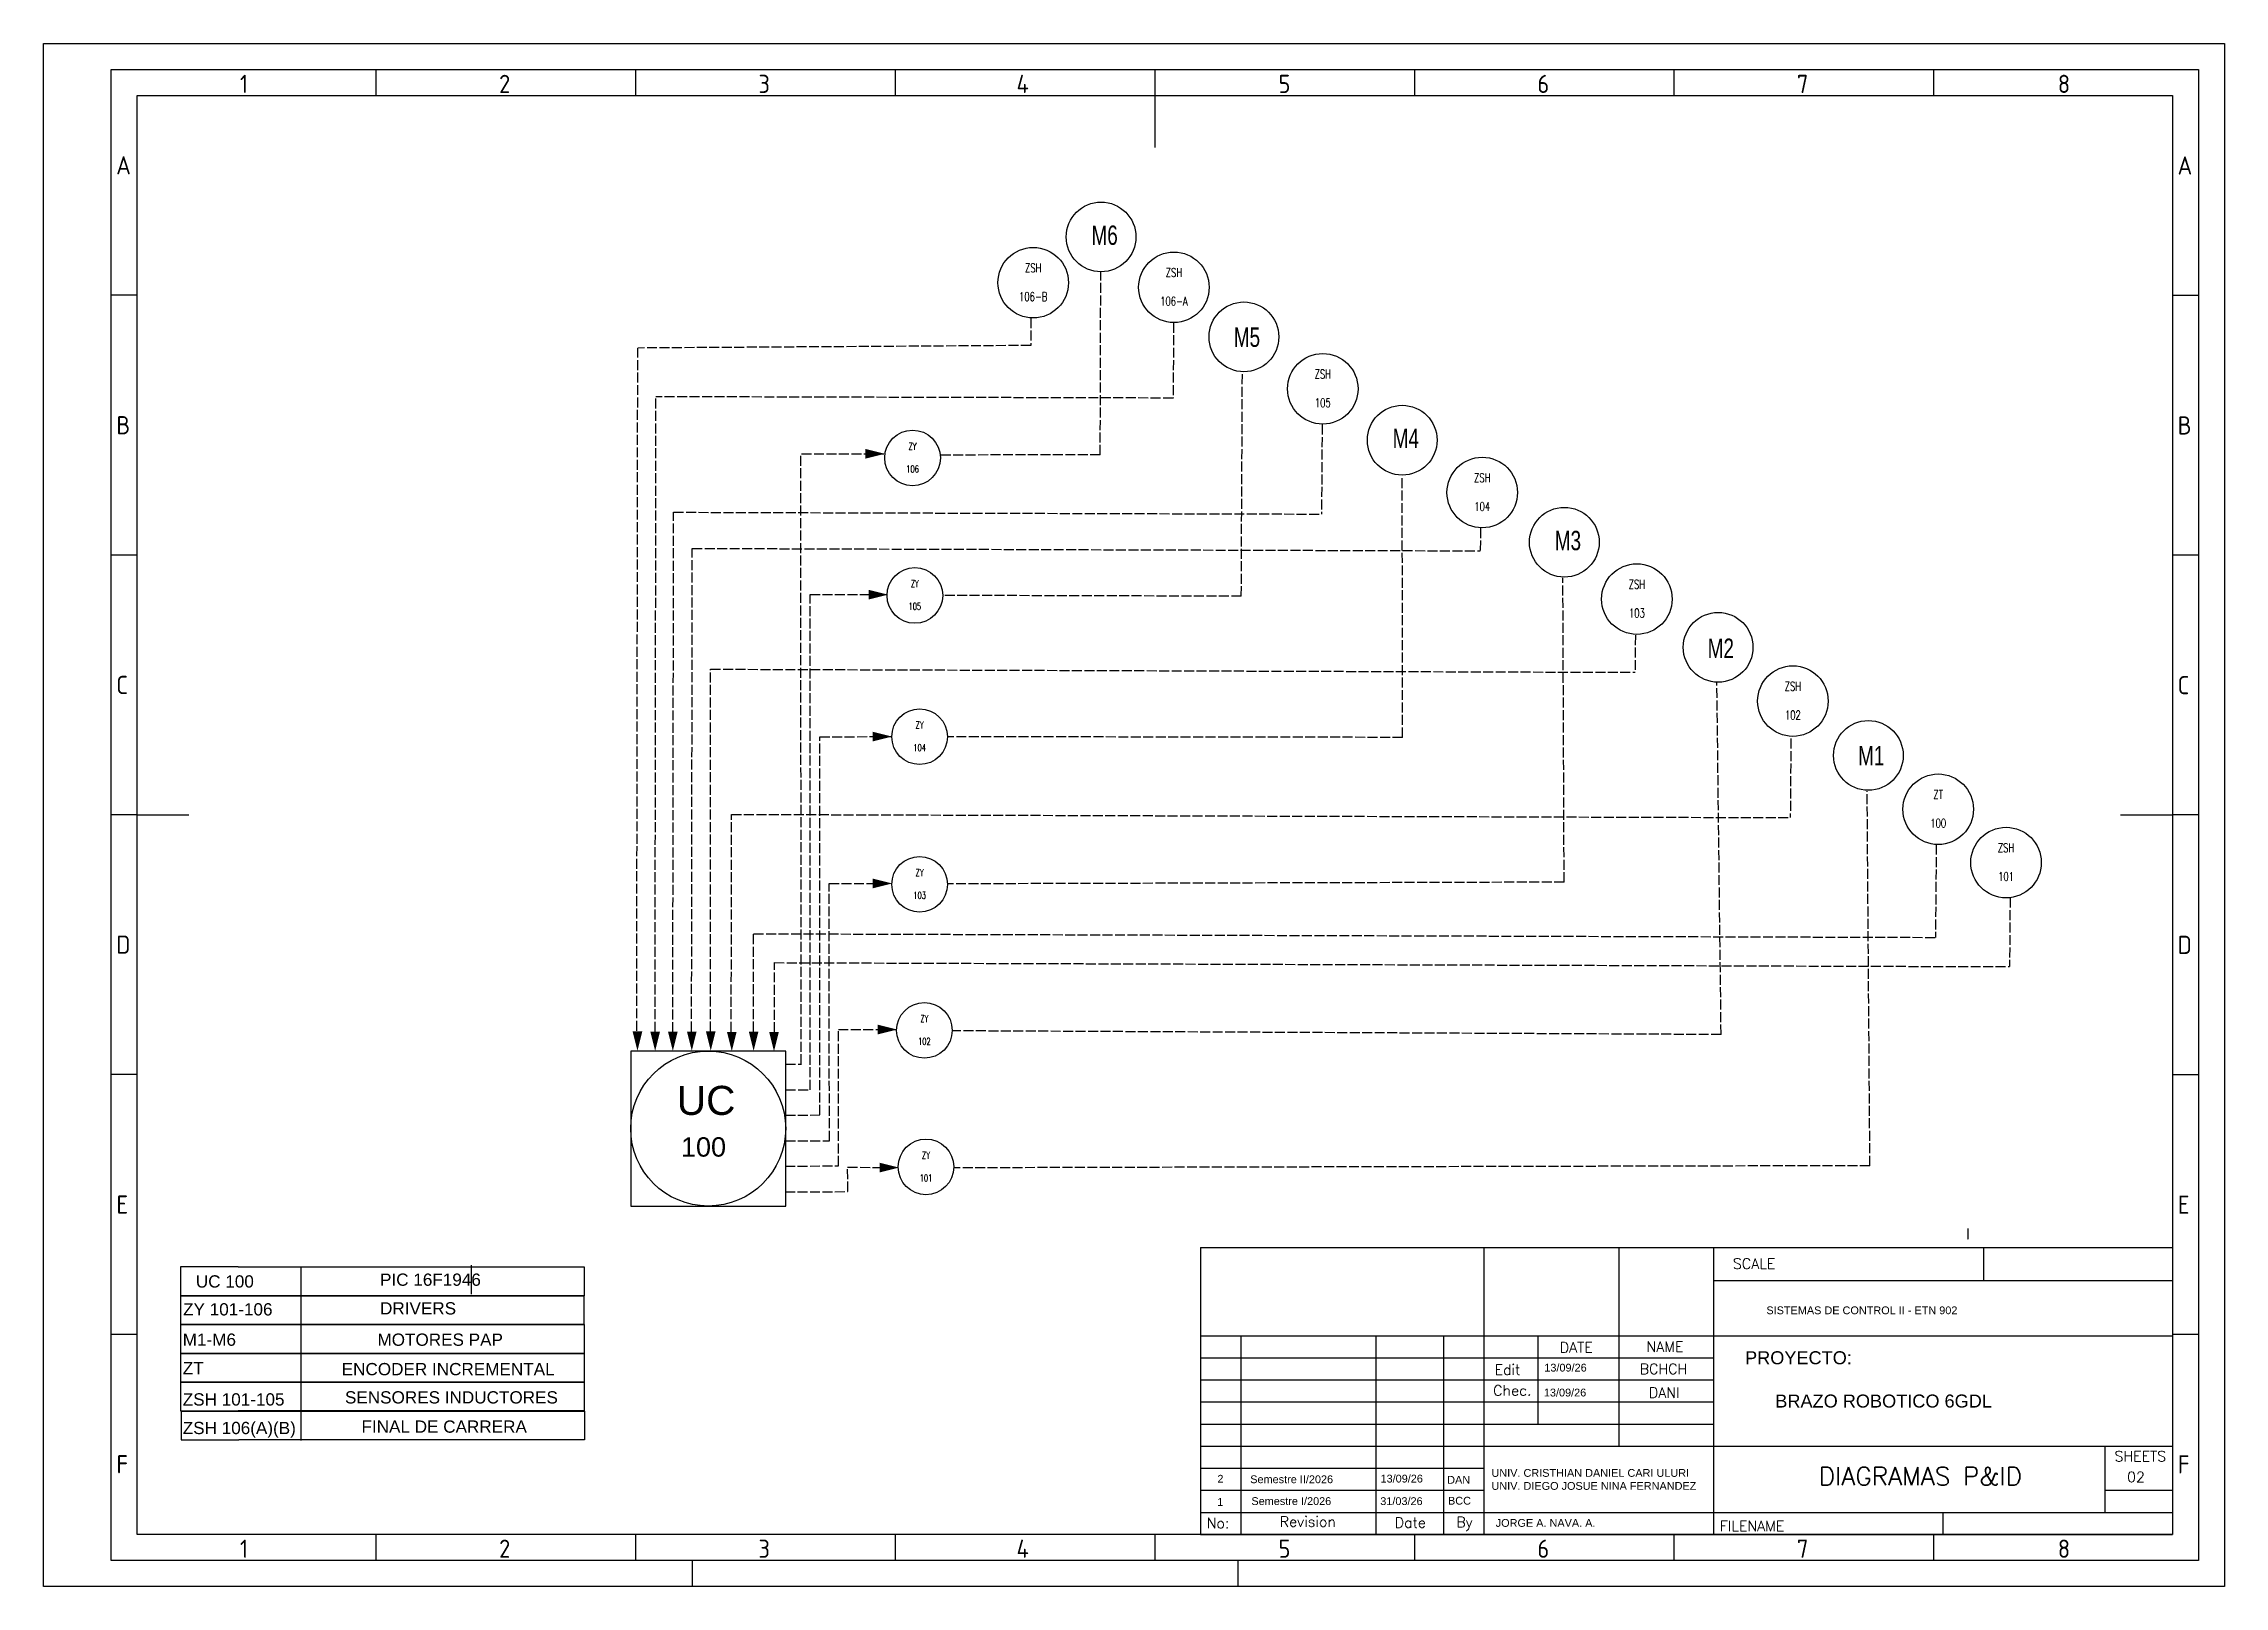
# Model space of a CAD drawing. Header units: millimetres. Extents: x 98504 to 728495, y 109635 to 555128.
import ezdxf
from ezdxf.enums import TextEntityAlignment as Align

# ---------------------------------------------------------------- set-up
doc = ezdxf.new("R2010")
doc.units = ezdxf.units.MM
doc.header["$LTSCALE"] = 0.8
doc.linetypes.add('ACAD_ISO02W100', pattern=[15, 12, -3])
for name, color, linetype in [('025', 1, 'Continuous'), ('035', 5, 'Continuous'), ('07', 7, 'Continuous'), ('SYMS', 7, 'Continuous'), ('TAGS', 4, 'Continuous')]:
    doc.layers.add(name, color=color, linetype=linetype)
doc.layers.add('Capa1', color=7, linetype='ACAD_ISO02W100', true_color=0x07edea)
doc.layers.add('Capa3', color=7, linetype='ACAD_ISO02W100', true_color=0x42f722)
doc.layers.add('Capa2', color=7, linetype='Continuous', lineweight=25, true_color=0xc2ced6)
doc.styles.add('ISO Proportional', font='isocp.shx')
doc.styles.get("Standard").update_dxf_attribs({"font": 'arial.ttf'})
doc.styles.add('WD', font='romans.shx')

# ---------------------------------------------------------------- blocks, each defined once
blk = doc.blocks.new('IEC_border_a3')
at = {"layer": '035'}
for p, q in [((64, 292), (64, 287)), ((114, 292), (114, 287)), ((164, 292), (164, 287)), ((214, 292), (214, 287)), ((264, 292), (264, 287)), ((314, 292), (314, 287)), ((364, 292), (364, 287)), ((17.97, 248.58), (12.98, 248.58)), ((414.97, 248.54), (409.98, 248.54)), ((17.98, 198.54), (13, 198.54)), ((414.98, 198.5), (410, 198.5)), ((17.98, 148.54), (13, 148.54)), ((414.98, 148.5), (410, 148.5)), ((17.98, 98.54), (13, 98.54)), ((414.98, 98.5), (410, 98.5)), ((18, 48.5), (13.02, 48.5)), ((415, 48.46), (410.02, 48.46)), ((64, 10), (64, 5)), ((114, 10), (114, 5)), ((164, 10), (164, 5)), ((214, 10), (214, 5)), ((264, 10), (264, 5)), ((314, 10), (314, 5)), ((364, 10), (364, 5)), ((125, 0), (125, 5)), ((230, 5), (230, 0))]:
    blk.add_line(p, q, dxfattribs=at)
for points in [[(0, 297), (420, 297), (420, 0), (0, 0)], [(18, 287), (410, 287), (410, 10), (18, 10)]]:
    blk.add_lwpolyline(points, close=True, dxfattribs=at)
at = {"layer": '07'}
for p, q in [((214, 287), (214, 277)), ((18, 148.5), (28, 148.5)), ((400, 148.5), (410, 148.5))]:
    blk.add_line(p, q, dxfattribs=at)
blk.add_lwpolyline([(13, 292), (415, 292), (415, 5), (13, 5)], close=True, dxfattribs=at)
at = {"layer": '035', "style": 'ISO Proportional'}
for s, p in [('1', (37.81, 287.5)), ('2', (87.73, 287.5)), ('3', (137.68, 287.5)), ('4', (187.38, 287.5)), ('5', (237.84, 287.5)), ('6', (287.69, 287.5)), ('7', (337.67, 287.5)), ('8', (387.92, 287.5)), ('A', (13.98, 271.83)), ('A', (410.98, 271.79)), ('B', (14, 221.79)), ('B', (411, 221.75)), ('C', (14, 171.79)), ('C', (411, 171.75)), ('D', (14, 121.79)), ('D', (411, 121.75)), ('E', (14.02, 71.75)), ('E', (411.02, 71.72)), ('F', (14.02, 21.75)), ('F', (411.02, 21.72)), ('1', (37.81, 5.5)), ('2', (87.73, 5.5)), ('3', (137.68, 5.5)), ('4', (187.38, 5.5)), ('5', (237.84, 5.5)), ('6', (287.69, 5.5)), ('7', (337.67, 5.5)), ('8', (387.92, 5.5))]:
    blk.add_text(s, height=3.5, dxfattribs=at).set_placement(p)
blk = doc.blocks.new('IEC_tblock_a3')
at = {"layer": '035'}
for p, q in [((-106.6, 55.25), (-106.6, 17)), ((-36.4, 55.25), (-36.4, 48.88)), ((-88.4, 48.88), (0, 48.88)), ((-179.4, 38.25), (-179.4, 0)), ((-153.4, 38.25), (-153.4, 0)), ((-140.4, 38.25), (-140.4, 0)), ((-122.2, 38.25), (-122.2, 21.25)), ((-187.2, 34), (-88.4, 34)), ((-187.2, 29.75), (-88.4, 29.75)), ((-187.2, 25.5), (-88.4, 25.5)), ((-187.2, 21.25), (-88.4, 21.25)), ((-187.2, 17), (-132.6, 17)), ((-187.2, 12.75), (-132.6, 12.75)), ((-187.2, 8.5), (-132.6, 8.5)), ((-13, 8.5), (0, 8.5)), ((-187.2, 4.25), (0, 4.25)), ((-44.2, 4.25), (-44.2, 0))]:
    blk.add_line(p, q, dxfattribs=at)
at = {"layer": '07'}
for p, q in [((-187.2, 55.25), (-187.2, 0)), ((-187.2, 55.25), (0, 55.25)), ((-132.6, 55.25), (-132.6, 0)), ((-88.4, 55.25), (-88.4, 0)), ((0, 55.25), (0, 0)), ((-187.2, 38.25), (0, 38.25)), ((-132.6, 17), (0, 17)), ((-13, 17), (-13, 4.25)), ((-187.2, 0), (0, 0))]:
    blk.add_line(p, q, dxfattribs=at)
at = {"style": 'WD'}
for tag, p in [('SCALE', (-69.88, 51.07)), ('SH', (-8.74, 10.06)), ('FILENAME', (-68.15, 0.8))]:
    blk.add_attdef(tag, p, '', height=2, dxfattribs=at)
for tag, height, p in [('PROJDESC', 5, (-45.9, 29.2)), ('EDDATE', 2, (-114.97, 30.8)), ('EDBY', 2, (-98.02, 30.86)), ('CKDATE', 2, (-114.85, 26.58)), ('CKBY', 2, (-97.88, 26.3)), ('DWGDESC', 5, (-44.85, 19.72)), ('DWGNO', 3.5, (-48.54, 9.46))]:
    blk.add_attdef(tag, text='', height=height, dxfattribs=at).set_placement(p, align=Align.CENTER)
at = {"style": 'WD', "flags": 1}
blk.add_attdef('WD_TB', (-120.95, 11.91), '', height=2, dxfattribs=at)
at = {"layer": '025', "style": 'WD'}
for s, p in [('SCALE', (-80.57, 51.13)), ('NAME', (-97.74, 35.14)), ('No:', (-183.81, 1.19)), ('Revision', (-166.53, 1.47)), ('Date', (-146.79, 1.28)), ('By', (-136.33, 1.37))]:
    blk.add_text(s, height=2, dxfattribs=at).set_placement(p, align=Align.CENTER)
for s, p in [('DATE', (-118, 35)), ('Edit', (-130.55, 30.72)), ('Chec.', (-130.82, 26.72)), ('SHEETS', (-11.17, 14.05)), ('FILENAME', (-87.18, 0.61))]:
    blk.add_text(s, height=2, dxfattribs=at).set_placement(p)
blk = doc.blocks.new('HIN1_FIELD_MOUNT')
at = {"ltscale": 3.2258}
blk.add_circle((0, 0), 0.5, dxfattribs=at)
at = {"style": 'WD', "width": 0.7}
for tag, height, p in [('INST', 0.125, (-0.454, 0.471)), ('LOC', 0.125, (-0.454, 0.309)), ('TERM01', 0.0625, (-0.524, 0.018))]:
    blk.add_attdef(tag, text='', height=height, dxfattribs=at).set_placement(p, align=Align.RIGHT)
for tag, p, height in [('X2TERM04', (0, 0.5), 0.005), ('TERM04', (0.021, 0.531), 0.0625), ('X4TERM01', (-0.5, 0), 0.005), ('X1TERM03', (0.5, 0), 0.005), ('TERM03', (0.522, 0.018), 0.0625), ('RATING1', (0.513, -0.159), 0.125), ('DESC1', (0.513, -0.318), 0.125), ('X8TERM02', (0, -0.5), 0.005), ('TERM02', (0.023, -0.581), 0.0625), ('DESC2', (0.513, -0.508), 0.125), ('DESC3', (0.513, -0.688), 0.125), ('WDTAGALT', (0.513, -0.863), 0.125)]:
    blk.add_attdef(tag, p, '', height=height, dxfattribs=at)
blk.add_attdef('XREF', text='', height=0.0625, rotation=0.0625, dxfattribs=at).set_placement((0.546, 0.412), align=Align.TOP_CENTER)
for tag, p in [('TAG1_PART1', (0, 0.147)), ('TAG1_PART2', (0, -0.26))]:
    blk.add_attdef(tag, text='', height=0.125, dxfattribs=at).set_placement(p, align=Align.CENTER)
at = {"style": 'WD', "width": 0.7, "flags": 1}
for tag, p in [('WDTYPE', (-0.535, -0.17)), ('CAT', (-0.546, -0.253)), ('MFG', (-0.544, -0.28)), ('FAMILY', (-0.537, -0.223)), ('ASSYCODE', (-0.525, -0.306))]:
    blk.add_attdef(tag, text='', height=0.01, dxfattribs=at).set_placement(p, align=Align.CENTER)

msp = doc.modelspace()

# ---------------------------------------------------------------- linework, layer by layer
at = {"color": 4, "linetype": 'ACAD_ISO02W100', "ltscale": 300}
for p, q in [((383656, 475851), (383693, 467962)), ((424945, 474527), (424794, 452776)), ((269848, 270069), (270143, 467229)), ((383693, 467962), (270143, 467229)), ((275141, 269785), (275404, 453158)), ((424794, 452776), (275404, 453158)), ((467842, 445106), (467669, 419272)), ((280265, 269724), (280492, 419804)), ((513576, 415217), (513542, 408658)), ((285694, 269907), (285899, 409368)), ((558332, 384335), (558239, 373583)), ((291123, 269846), (291182, 374487)), ((603262, 354429), (603091, 331625)), ((297163, 269785), (297214, 332565)), ((645247, 323843), (645021, 297040)), ((666588, 308522), (666420, 288585)), ((303568, 269846), (303618, 298099)), ((309607, 269663), (309606, 289742))]:
    msp.add_line(p, q, dxfattribs=at)
for p, q in [((154743, 201884), (138087, 201884)), ((138087, 201884), (138087, 193556)), ((154743, 201884), (254679, 201884)), ((154743, 201884), (188055, 201884)), ((172951, 193559), (172951, 201887)), ((188055, 201884), (221367, 201884)), ((222141, 194030), (222141, 202359)), ((254679, 201884), (254679, 193556)), ((138087, 193556), (154743, 193556)), ((154743, 193556), (138087, 193556)), ((138087, 193556), (138087, 185228)), ((254679, 193556), (138087, 193556)), ((254679, 193556), (154743, 193556)), ((154743, 193556), (254679, 193556)), ((164168, 193556), (197480, 193556)), ((172893, 185290), (172893, 193618)), ((188055, 193556), (221367, 193556)), ((254679, 185228), (254679, 193556)), ((138087, 185228), (154743, 185228)), ((154743, 185228), (138087, 185228)), ((138087, 185228), (138087, 176900)), ((254679, 185228), (154743, 185228)), ((154743, 185228), (254679, 185228)), ((154743, 185228), (188055, 185228)), ((172884, 176871), (172884, 185199)), ((188055, 185228), (221367, 185228)), ((254679, 185228), (254679, 176900)), ((138087, 176900), (154743, 176900)), ((138087, 176900), (154743, 176900)), ((154743, 176900), (138087, 176900)), ((138087, 176900), (138087, 168572)), ((254679, 176900), (154743, 176900)), ((254679, 176900), (154743, 176900)), ((154743, 176900), (254679, 176900)), ((154743, 176900), (188055, 176900)), ((172910, 168549), (172910, 176877)), ((188055, 176900), (221367, 176900)), ((254679, 176900), (254679, 168572)), ((138068, 168609), (154724, 168609)), ((138068, 168609), (154724, 168609)), ((154724, 168609), (138068, 168609)), ((138068, 168609), (138068, 160281)), ((138087, 168572), (154743, 168572)), ((254660, 168609), (154724, 168609)), ((254660, 168609), (154724, 168609)), ((154724, 168609), (254660, 168609)), ((154724, 168609), (188036, 168609)), ((254679, 168572), (154743, 168572)), ((172906, 160208), (172906, 168536)), ((188036, 168609), (221348, 168609)), ((254660, 168609), (254660, 160281)), ((138068, 160281), (154724, 160281)), ((138201, 160243), (154857, 160243)), ((138201, 160243), (154857, 160243)), ((154857, 160243), (138201, 160243)), ((138201, 160243), (138201, 151915)), ((138220, 160205), (154876, 160205)), ((254660, 160281), (154724, 160281)), ((254794, 160243), (154857, 160243)), ((254794, 160243), (154857, 160243)), ((154857, 160243), (254794, 160243)), ((154857, 160243), (188170, 160243)), ((254812, 160205), (154876, 160205)), ((172947, 151709), (172947, 160037)), ((188170, 160243), (221482, 160243)), ((254794, 160243), (254794, 151915)), ((138201, 151915), (154857, 151915)), ((254794, 151915), (154857, 151915))]:
    msp.add_line(p, q)
at = {"layer": 'Capa1', "ltscale": 300}
for p, q in [((280492, 419804), (467669, 419272)), ((285899, 409368), (513542, 408658))]:
    msp.add_line(p, q, dxfattribs=at)
at = {"layer": 'Capa1', "linetype": 'ACAD_ISO02W100', "ltscale": 300}
for p, q in [((291182, 374487), (558239, 373583)), ((297214, 332565), (603091, 331625)), ((303618, 298099), (645021, 297040)), ((309606, 289742), (666420, 288585))]:
    msp.add_line(p, q, dxfattribs=at)
at = {"layer": 'Capa1'}
for points in [[(270067, 269869, 2797, 0, 0), (270067, 264275, 0, 0, 0)], [(275168, 269815, 2797, 0, 0), (275168, 264220, 0, 0, 0)], [(280273, 269813, 2797, 0, 0), (280273, 264218, 0, 0, 0)], [(285747, 269862, 2797, 0, 0), (285747, 264267, 0, 0, 0)], [(291236, 269926, 2797, 0, 0), (291236, 264331, 0, 0, 0)], [(297307, 269759, 2797, 0, 0), (297307, 264164, 0, 0, 0)], [(303613, 269862, 2797, 0, 0), (303613, 264267, 0, 0, 0)], [(309504, 269717, 2797, 0, 0), (309504, 264122, 0, 0, 0)]]:
    msp.add_lwpolyline(points, format="xyseb", dxfattribs=at)
at = {"layer": 'Capa2'}
for p, q in [((312872, 264220), (268113, 264220)), ((268113, 264220), (268113, 219461)), ((312872, 241840), (312872, 264220)), ((312872, 219461), (312872, 241840)), ((268113, 219461), (312872, 219461))]:
    msp.add_line(p, q, dxfattribs=at)
for centre, radius in [((403978, 499310), 10071), ((445249, 470454), 10071), ((490981, 440618), 10071), ((537820, 411145), 10071), ((582248, 380805), 10071), ((625644, 349580), 10071), ((290493, 241840), 22380)]:
    msp.add_circle(centre, radius, dxfattribs=at)
at = {"layer": 'Capa3', "color": 1, "ltscale": 300}
for p, q in [((403744, 436354), (403901, 489269)), ((444498, 395553), (444811, 460169)), ((317341, 260434), (317258, 436472)), ((317457, 436678), (341277, 436678)), ((403744, 436354), (357535, 436332)), ((491056, 354794), (491000, 430375)), ((537758, 312990), (537403, 400909)), ((319916, 396037), (342182, 396010)), ((319996, 253036), (319916, 396037)), ((444498, 395553), (358236, 395777)), ((583109, 268978), (581888, 370572)), ((322704, 354979), (343312, 355022)), ((322762, 245760), (322704, 354979)), ((491056, 354794), (359606, 354965)), ((626098, 231111), (625295, 339277)), ((325417, 312636), (343388, 312616)), ((325505, 238325), (325417, 312636)), ((537758, 312990), (359574, 312487)), ((328094, 270405), (344811, 270430)), ((328146, 231047), (328094, 270405)), ((583109, 268978), (361009, 270057)), ((312854, 260448), (317420, 260444)), ((312854, 253009), (319996, 253036)), ((312785, 245722), (322762, 245760)), ((312785, 238282), (325505, 238325)), ((312706, 231001), (328146, 231047)), ((330766, 230664), (345333, 230568)), ((330815, 223621), (330766, 230664)), ((626098, 231111), (361425, 230494)), ((312706, 223561), (330815, 223621))]:
    msp.add_line(p, q, dxfattribs=at)
at = {"layer": 'Capa3', "color": 1, "ltscale": 0.1}
msp.add_line((654373, 213020), (654373, 209780), dxfattribs=at)
for points in [[(335930, 436678, 2797, 0, 0), (341525, 436678, 0, 0, 0)], [(336834, 396010, 2797, 0, 0), (342429, 396010, 0, 0, 0)], [(337965, 355022, 2797, 0, 0), (343560, 355022, 0, 0, 0)], [(338040, 312616, 2797, 0, 0), (343635, 312616, 0, 0, 0)], [(339464, 270430, 2797, 0, 0), (345059, 270430, 0, 0, 0)], [(339986, 230568, 2797, 0, 0), (345581, 230568, 0, 0, 0)]]:
    msp.add_lwpolyline(points, format="xyseb", dxfattribs=at)

# ---------------------------------------------------------------- block references
at = {"xscale": 1499.976974705828, "yscale": 1499.976974705828, "zscale": 1499.976974705828}
msp.add_blockref('IEC_border_a3', (98504, 109635), dxfattribs=at)
ref = msp.add_blockref('IEC_tblock_a3', (713495, 124635), dxfattribs=dict(xscale=1499.976974705828, yscale=1499.976974705828, zscale=1499.976974705828))
ref.add_attrib('EDBY', 'BCHCH', dxfattribs={"height": 3000, "style": 'WD'}).set_placement((566463, 170927), align=Align.CENTER)
ref.add_attrib('CKBY', 'DANI', dxfattribs={"height": 3000, "style": 'WD'}).set_placement((566677, 164085), align=Align.CENTER)
ref.add_attrib('DWGNO', 'DIAGRAMAS P&ID', dxfattribs={"height": 5249.92, "style": 'WD'}).set_placement((640690, 138817), align=Align.CENTER)
ref.add_attrib('SH', '02', (700387, 139730), dxfattribs={"height": 3000, "style": 'WD'})
at = {"layer": 'SYMS'}
ref = msp.add_blockref('HIN1_FIELD_MOUNT', (384387, 486093), dxfattribs=dict(at, xscale=20372.09049780482, yscale=20372.09049780482, zscale=20372.09049780482))
ref.add_attrib('TAG1_PART1', 'ZSH', dxfattribs={"layer": 'TAGS', "height": 2546.5, "style": 'WD', "width": 0.7}).set_placement((384387, 489087), align=Align.CENTER)
ref.add_attrib('TAG1_PART2', '106-B', dxfattribs={"layer": 'TAGS', "height": 2546.5, "style": 'WD', "width": 0.7}).set_placement((384387, 480793), align=Align.CENTER)
ref = msp.add_blockref('HIN1_FIELD_MOUNT', (425028, 484769), dxfattribs=dict(at, xscale=20372.09049780482, yscale=20372.09049780482, zscale=20372.09049780482))
ref.add_attrib('TAG1_PART1', 'ZSH', dxfattribs={"layer": 'TAGS', "height": 2546.5, "style": 'WD', "width": 0.7}).set_placement((425028, 487763), align=Align.CENTER)
ref.add_attrib('TAG1_PART2', '106-A', dxfattribs={"layer": 'TAGS', "height": 2546.5, "style": 'WD', "width": 0.7}).set_placement((425028, 479468), align=Align.CENTER)
ref = msp.add_blockref('HIN1_FIELD_MOUNT', (468037, 455451), dxfattribs=dict(at, xscale=20372.09049780482, yscale=20372.09049780482, zscale=20372.09049780482))
ref.add_attrib('TAG1_PART1', 'ZSH', dxfattribs={"layer": 'TAGS', "height": 2546.5, "style": 'WD', "width": 0.7}).set_placement((468037, 458445), align=Align.CENTER)
ref.add_attrib('TAG1_PART2', '105', dxfattribs={"layer": 'TAGS', "height": 2546.5, "style": 'WD', "width": 0.7}).set_placement((468037, 450150), align=Align.CENTER)
ref = msp.add_blockref('HIN1_FIELD_MOUNT', (349534, 435489), dxfattribs=dict(at, xscale=16074.15678985737, yscale=16074.15678985737, zscale=16074.15678985737))
ref.add_attrib('TAG1_PART1', 'ZY', dxfattribs={"layer": 'TAGS', "height": 2009.3, "style": 'WD', "width": 0.7}).set_placement((349534, 437851), align=Align.CENTER)
ref.add_attrib('TAG1_PART2', '106', dxfattribs={"layer": 'TAGS', "height": 2009.3, "style": 'WD', "width": 0.7}).set_placement((349534, 431307), align=Align.CENTER)
ref = msp.add_blockref('HIN1_FIELD_MOUNT', (514103, 425499), dxfattribs=dict(at, xscale=20372.09049780482, yscale=20372.09049780482, zscale=20372.09049780482))
ref.add_attrib('TAG1_PART1', 'ZSH', dxfattribs={"layer": 'TAGS', "height": 2546.5, "style": 'WD', "width": 0.7}).set_placement((514103, 428493), align=Align.CENTER)
ref.add_attrib('TAG1_PART2', '104', dxfattribs={"layer": 'TAGS', "height": 2546.5, "style": 'WD', "width": 0.7}).set_placement((514103, 420198), align=Align.CENTER)
ref = msp.add_blockref('HIN1_FIELD_MOUNT', (350194, 395788), dxfattribs=dict(at, xscale=16074.15678985737, yscale=16074.15678985737, zscale=16074.15678985737))
ref.add_attrib('TAG1_PART1', 'ZY', dxfattribs={"layer": 'TAGS', "height": 2009.3, "style": 'WD', "width": 0.7}).set_placement((350194, 398150), align=Align.CENTER)
ref.add_attrib('TAG1_PART2', '105', dxfattribs={"layer": 'TAGS', "height": 2009.3, "style": 'WD', "width": 0.7}).set_placement((350194, 391605), align=Align.CENTER)
ref = msp.add_blockref('HIN1_FIELD_MOUNT', (558771, 394735), dxfattribs=dict(at, xscale=20372.09049780482, yscale=20372.09049780482, zscale=20372.09049780482))
ref.add_attrib('TAG1_PART1', 'ZSH', dxfattribs={"layer": 'TAGS', "height": 2546.5, "style": 'WD', "width": 0.7}).set_placement((558771, 397729), align=Align.CENTER)
ref.add_attrib('TAG1_PART2', '103', dxfattribs={"layer": 'TAGS', "height": 2546.5, "style": 'WD', "width": 0.7}).set_placement((558771, 389434), align=Align.CENTER)
ref = msp.add_blockref('HIN1_FIELD_MOUNT', (603844, 365280), dxfattribs=dict(at, xscale=20372.09049780482, yscale=20372.09049780482, zscale=20372.09049780482))
ref.add_attrib('TAG1_PART1', 'ZSH', dxfattribs={"layer": 'TAGS', "height": 2546.5, "style": 'WD', "width": 0.7}).set_placement((603844, 368274), align=Align.CENTER)
ref.add_attrib('TAG1_PART2', '102', dxfattribs={"layer": 'TAGS', "height": 2546.5, "style": 'WD', "width": 0.7}).set_placement((603844, 359979), align=Align.CENTER)
ref = msp.add_blockref('HIN1_FIELD_MOUNT', (351570, 354990), dxfattribs=dict(at, xscale=16074.15678985737, yscale=16074.15678985737, zscale=16074.15678985737))
ref.add_attrib('TAG1_PART1', 'ZY', dxfattribs={"layer": 'TAGS', "height": 2009.3, "style": 'WD', "width": 0.7}).set_placement((351570, 357352), align=Align.CENTER)
ref.add_attrib('TAG1_PART2', '104', dxfattribs={"layer": 'TAGS', "height": 2009.3, "style": 'WD', "width": 0.7}).set_placement((351570, 350808), align=Align.CENTER)
ref = msp.add_blockref('HIN1_FIELD_MOUNT', (645823, 334036), dxfattribs=dict(at, xscale=20372.09049780482, yscale=20372.09049780482, zscale=20372.09049780482))
ref.add_attrib('TAG1_PART1', 'ZT', dxfattribs={"layer": 'TAGS', "height": 2546.5, "style": 'WD', "width": 0.7}).set_placement((645823, 337029), align=Align.CENTER)
ref.add_attrib('TAG1_PART2', '100', dxfattribs={"layer": 'TAGS', "height": 2546.5, "style": 'WD', "width": 0.7}).set_placement((645823, 328735), align=Align.CENTER)
ref = msp.add_blockref('HIN1_FIELD_MOUNT', (665427, 318643), dxfattribs=dict(at, xscale=20372.09049780482, yscale=20372.09049780482, zscale=20372.09049780482))
ref.add_attrib('TAG1_PART1', 'ZSH', dxfattribs={"layer": 'TAGS', "height": 2546.5, "style": 'WD', "width": 0.7}).set_placement((665427, 321637), align=Align.CENTER)
ref.add_attrib('TAG1_PART2', '101', dxfattribs={"layer": 'TAGS', "height": 2546.5, "style": 'WD', "width": 0.7}).set_placement((665427, 313342), align=Align.CENTER)
ref = msp.add_blockref('HIN1_FIELD_MOUNT', (351570, 312359), dxfattribs=dict(at, xscale=16074.15678985737, yscale=16074.15678985737, zscale=16074.15678985737))
ref.add_attrib('TAG1_PART1', 'ZY', dxfattribs={"layer": 'TAGS', "height": 2009.3, "style": 'WD', "width": 0.7}).set_placement((351570, 314721), align=Align.CENTER)
ref.add_attrib('TAG1_PART2', '103', dxfattribs={"layer": 'TAGS', "height": 2009.3, "style": 'WD', "width": 0.7}).set_placement((351570, 308176), align=Align.CENTER)
ref = msp.add_blockref('HIN1_FIELD_MOUNT', (352946, 270186), dxfattribs=dict(at, xscale=16074.15678985737, yscale=16074.15678985737, zscale=16074.15678985737))
ref.add_attrib('TAG1_PART1', 'ZY', dxfattribs={"layer": 'TAGS', "height": 2009.3, "style": 'WD', "width": 0.7}).set_placement((352946, 272548), align=Align.CENTER)
ref.add_attrib('TAG1_PART2', '102', dxfattribs={"layer": 'TAGS', "height": 2009.3, "style": 'WD', "width": 0.7}).set_placement((352946, 266004), align=Align.CENTER)
ref = msp.add_blockref('HIN1_FIELD_MOUNT', (353405, 230764), dxfattribs=dict(at, xscale=16074.15678985737, yscale=16074.15678985737, zscale=16074.15678985737))
ref.add_attrib('TAG1_PART1', 'ZY', dxfattribs={"layer": 'TAGS', "height": 2009.3, "style": 'WD', "width": 0.7}).set_placement((353405, 233126), align=Align.CENTER)
ref.add_attrib('TAG1_PART2', '101', dxfattribs={"layer": 'TAGS', "height": 2009.3, "style": 'WD', "width": 0.7}).set_placement((353405, 226581), align=Align.CENTER)

# ---------------------------------------------------------------- texts
at = {"attachment_point": 1}
for s, width, gutter_width, heights, insert, char_height in [('{\\W0.7;M6}', 28839.88, 5595, [0], (401211, 502606), 5594.9), ('{\\W0.7;M5}', 28839.88, 5595, [0], (442329, 473158), 5594.9), ('{\\W0.7;M4}', 28839.88, 5595, [0], (488214, 443914), 5594.9), ('{\\W0.7;M3}', 28839.88, 5595, [0], (535054, 414441), 5594.9), ('{\\W0.7;M2}', 28839.88, 5595, [0], (579225, 383329), 5594.9), ('{\\W0.7;M1}', 28839.88, 5595, [0], (622677, 352332), 5594.9), ('SISTEMAS DE CONTROL II - ETN 902', 107816.81, 18750, [0], (596184, 190470), 2249.97), ('PROYECTO:\\P\\P      BRAZO ROBOTICO 6GDL', 122585.17, 18750, [24891], (590025, 177532), 3749.94), ('13/09/26', 19546.37, 18750, [0], (532039, 173919), 2250), ('13/09/26', 19546.37, 18750, [0], (531907, 166724), 2250), ('2', 19546.37, 18750, [0], (437595, 141832), 2250), ('Semestre II/2026', 34642.99, 18750, [0], (447078, 141681), 2249.97), ('13/09/26', 19546.37, 18750, [0], (484718, 141873), 2250), ('DAN', 19546.37, 18750, [0], (503977, 141529), 2250), ('UNIV. CRISTHIAN DANIEL CARI ULURI\\PUNIV. DIEGO JOSUE NINA FERNANDEZ', 61580.89, 18750, [0], (516761, 143519), 2249.97), ('1', 19546.37, 18750, [0], (437546, 135134), 2250), ('Semestre I/2026', 34642.99, 18750, [0], (447419, 135381), 2249.97), ('31/03/26', 19546.37, 18750, [0], (484644, 135371), 2250), ('BCC', 19546.37, 18750, [0], (504210, 135488), 2250), ('JORGE A. NAVA. A.', 41870.35, 18750, [3455], (517994, 129080), 2249.97)]:
    msp.add_mtext_dynamic_manual_height_columns(s, width=width, gutter_width=gutter_width, heights=heights, dxfattribs=dict(at, insert=insert, char_height=char_height))
at = {"ltscale": 20, "insert": (517823, 142301), "char_height": 2.5, "attachment_point": 1}
msp.add_mtext_dynamic_manual_height_columns('CRISTHIAN DANIEL CARI ULURI', width=8577.64, gutter_width=12.5, heights=[0], dxfattribs=at)
at = {"layer": 'Capa1', "color": 0, "attachment_point": 1}
for s, width, insert, char_height in [('UC 100', 26537.3, (142478, 199463), 3538.3), ('PIC 16F1946', 33527.19, (195694, 199972), 3538.31), ('ZY 101-106', 26537.3, (138798, 191405), 3538.3), ('DRIVERS', 33527.19, (195694, 191690), 3538.3), ('M1-M6', 26537.3, (138695, 182644), 3538.3), ('MOTORES PAP', 38650.07, (194944, 182644), 3538.31), ('ZT', 26537.3, (138695, 174394), 3538.3), ('ENCODER INCREMENTAL', 67992.65, (184612, 174139), 3538.31), ('ZSH 101-105', 29731.87, (138695, 165394), 3538.31), ('SENSORES INDUCTORES', 69269.88, (185554, 165985), 3538.31), ('FINAL DE CARRERA', 51845.57, (190329, 157542), 3538.31), ('ZSH 106(A)(B)', 32988.34, (138695, 157144), 3538.31)]:
    msp.add_mtext_dynamic_manual_height_columns(s, width=width, gutter_width=17692, heights=[0], dxfattribs=dict(at, insert=insert, char_height=char_height))
at = {"layer": 'Capa2', "attachment_point": 1}
for s, width, insert, char_height in [('UC', 31866.89, (281417, 254166), 8392.3), ('100', 13489.84, (282616, 239319), 5594.9)]:
    msp.add_mtext_dynamic_manual_height_columns(s, width=width, gutter_width=5595, heights=[0], dxfattribs=dict(at, insert=insert, char_height=char_height))

doc.saveas('drawing.dxf')
